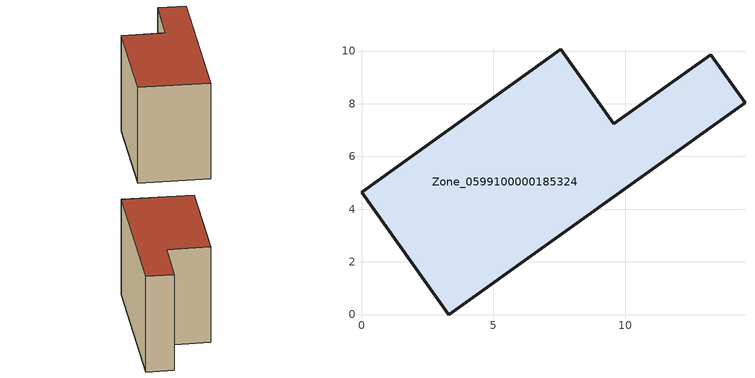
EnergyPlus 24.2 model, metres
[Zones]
Zone_0599100000185324
 floor ground (C_G): 3.32,0 0,4.64 7.57,10.06 9.57,7.24 13.25,9.86 14.55,8.03 z0
 wall outside (C_F): 0,4.64 3.32,0 14.55,8.03 13.25,9.86 9.57,7.24 7.57,10.06 0,4.64 z0:8.28
 roof outside (C_R): 7.57,10.06 0,4.64 3.32,0 14.55,8.03 13.25,9.86 9.57,7.24 z8.28
[BUILDING]
Pand.0599100000185324: North Axis=0; Terrain=City; Loads Convergence Tolerance Value=0.04; Temperature Convergence Tolerance Value=0.4; Solar Distribution=FullExterior; Maximum Number of Warmup Days=25; Minimum Number of Warmup Days=1
[Site:Location]
Rotterdam.The.Hague.AP_ZH_NLD Design_Conditions: Latitude=51.96; Longitude=4.45; Time Zone=1; Elevation=-4.5
[SITE:GROUNDTEMPERATURE:BUILDINGSURFACE]
18, 18, 18, 18, 18, 18, 18, 18, 18, 18, 18, 18
[MATERIAL] Thermal Absorptance=0.9; Solar Absorptance=0.7; Visible Absorptance=0.7
Name | Roughness | Thickness | Conductivity | Density | Specific Heat
G.TI.1975-1991 | MediumSmooth | 0.15 | 0.288461 | 540 | 1210
F.TI.1975-1991 | Rough | 0.3 | 0.230769 | 1920 | 840
R.TI.1975-1991 | MediumRough | 0.2 | 0.153846 | 1500 | 1000
[CONSTRUCTION]
C_G: G.TI.1975-1991
C_F: F.TI.1975-1991
C_R: R.TI.1975-1991
[ZONE]
Zone_0599100000185324: Type=1; Multiplier=1; Ceiling Height=Autocalculate; Volume=Autocalculate; Floor Area=autocalculate; Part of Total Floor Area=Yes
[ZONEINFILTRATION:DESIGNFLOWRATE]
Infil_Zone_0599100000185324: Zone or ZoneList or Space or SpaceList=Zone_0599100000185324; Schedule=AlwaysOn; Design Flow Rate Calculation Method=Flow/Area; Flow Rate per Floor Area=0.003; Constant Term Coefficient=1; Temperature Term Coefficient=0; Velocity Term Coefficient=0; Velocity Squared Term Coefficient=0
[HVACTEMPLATE:ZONE:IDEALLOADSAIRSYSTEM]
Zone_0599100000185324: Maximum Heating Supply Air Temperature=50; Minimum Cooling Supply Air Temperature=13; Maximum Heating Supply Air Humidity Ratio=0.0156; Minimum Cooling Supply Air Humidity Ratio=0.0077; Heating Limit=NoLimit; Cooling Limit=NoLimit; Dehumidification Control Type=ConstantSensibleHeatRatio; Cooling Sensible Heat Ratio=0.7; Dehumidification Setpoint=60; Humidification Control Type=None; Humidification Setpoint=30; Outdoor Air Method=None; Outdoor Air Flow Rate per Person=0.00944; Outdoor Air Flow Rate per Zone Floor Area=0; Outdoor Air Flow Rate per Zone=0; Demand Controlled Ventilation Type=None; Outdoor Air Economizer Type=NoEconomizer; Heat Recovery Type=None; Sensible Heat Recovery Effectiveness=0.7; Latent Heat Recovery Effectiveness=0.65
[ZONECONTROL:THERMOSTAT]
ThermostatControl_Zone_0599100000185324: Zone or ZoneList=Zone_0599100000185324; Control Type Schedule=DualSetpointControlType; Control 1=Thermostat_Zone_0599100000185324; Temperature Difference Between Cutout And Setpoint=0
[THERMOSTATSETPOINT:DUALSETPOINT]
Thermostat_Zone_0599100000185324: Heating Setpoint Temperature Schedule=HeatingSetpoint_Zone_0599100000185324; Cooling Setpoint Temperature Schedule=CoolingSetpoint_Zone_0599100000185324
[SCHEDULE:COMPACT]
HeatingSetpoint_Zone_0599100000185324: Through: 12/31, For: AllDays, Until: 24:00, 21
CoolingSetpoint_Zone_0599100000185324: Through: 12/31, For: AllDays, Until: 24:00, 24
DualSetpointControlType: Through: 12/31, For: AllDays, Until: 24:00, 4
AlwaysOn: Through: 12/31, For: AllDays, Until: 24:00, 1
